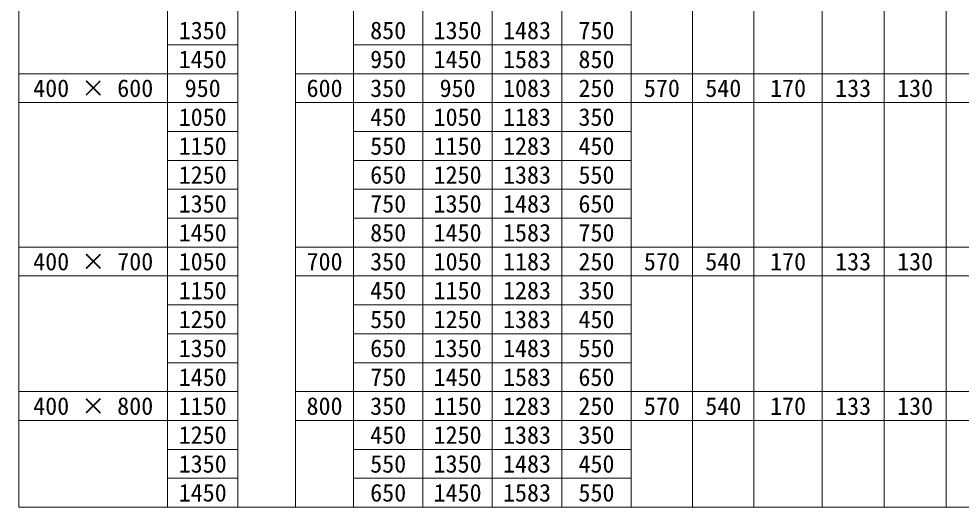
# Model space of a CAD drawing. Units: millimetres, scale not verified. Extents: x 50430 to 75195, y 75514 to 92741.
# Drawn here: x 69231 to 71511, y 79657 to 80840 of the extents above; entities that cross this region are included whole.
import ezdxf
from ezdxf.enums import TextEntityAlignment as Align

# ---------------------------------------------------------------- set-up
doc = ezdxf.new("R2010")
doc.units = ezdxf.units.MM
doc.header["$LTSCALE"] = 25
doc.layers.add('DEFPOINTS_3', color=8, linetype='Continuous', lineweight=0)
doc.layers.add('寸法線', color=7, linetype='Continuous', lineweight=9)
doc.styles.add('ＭＳ ゴシック', font='')
doc.styles.get('ＭＳ ゴシック').set_extended_font_data('MS Gothic')

msp = doc.modelspace()

# ---------------------------------------------------------------- linework, layer by layer
at = {"layer": 'DEFPOINTS_3'}
for p, q in [((69230.65, 80637.47), (69590.65, 80637.47)), ((69900.65, 80637.47), (70040.65, 80637.47)), ((70712.84, 80637.47), (72237.04, 80637.47)), ((69230.65, 80217.47), (69590.65, 80217.47)), ((69900.65, 80217.47), (70040.65, 80217.47)), ((70712.84, 80217.47), (72237.04, 80217.47)), ((69230.65, 79867.47), (69590.65, 79867.47)), ((69900.65, 79867.47), (70040.65, 79867.47)), ((70712.84, 79867.47), (72237.04, 79867.47))]:
    msp.add_line(p, q, dxfattribs=at)
at = {"layer": '寸法線', "lineweight": 13}
for p, q in [((70208.65, 81757.47), (70208.65, 79657.47)), ((70376.65, 81757.47), (70376.65, 79657.47)), ((70544.65, 81757.47), (70544.65, 79657.47)), ((70712.84, 81757.47), (70712.84, 79657.47)), ((70861.44, 81757.47), (70861.44, 79657.47)), ((71010.04, 81757.47), (71010.04, 79657.47)), ((71175.04, 81757.47), (71175.04, 79657.47)), ((71325.04, 81757.47), (71325.04, 79657.47)), ((71475.04, 81757.47), (71475.04, 79657.47)), ((69760.65, 81687.47), (69760.65, 79657.47)), ((69900.65, 81687.47), (69900.65, 79657.47)), ((69230.65, 81127.47), (69230.65, 80707.47)), ((69590.65, 81127.47), (69590.65, 80707.47)), ((70040.65, 81057.47), (70040.65, 80707.47)), ((69590.65, 80777.47), (69760.65, 80777.47)), ((70040.65, 80777.47), (70544.65, 80777.47)), ((70544.65, 80777.47), (70712.84, 80777.47)), ((69230.65, 80707.47), (69590.65, 80707.47)), ((69230.65, 80707.47), (69230.65, 80637.47)), ((69590.65, 80707.47), (69760.65, 80707.47)), ((69590.65, 80707.47), (69590.65, 80637.47)), ((69900.65, 80707.47), (72237.04, 80707.47)), ((70040.65, 80707.47), (70040.65, 80567.47)), ((69230.65, 80637.47), (69230.65, 80287.47)), ((69590.65, 80637.47), (69760.65, 80637.47)), ((69590.65, 80637.47), (69590.65, 80287.47)), ((70040.65, 80637.47), (70712.84, 80637.47)), ((69590.65, 80567.47), (69760.65, 80567.47)), ((70040.65, 80567.47), (70544.65, 80567.47)), ((70040.65, 80567.47), (70040.65, 80287.47)), ((70544.65, 80567.47), (70712.84, 80567.47)), ((69590.65, 80497.47), (69760.65, 80497.47)), ((70040.65, 80497.47), (70544.65, 80497.47)), ((70544.65, 80497.47), (70712.84, 80497.47)), ((69590.65, 80427.47), (69760.65, 80427.47)), ((70040.65, 80427.47), (70544.65, 80427.47)), ((70544.65, 80427.47), (70712.84, 80427.47)), ((69590.65, 80357.47), (69760.65, 80357.47)), ((70040.65, 80357.47), (70544.65, 80357.47)), ((70544.65, 80357.47), (70712.84, 80357.47)), ((69230.65, 80287.47), (69590.65, 80287.47)), ((69230.65, 80287.47), (69230.65, 80217.47)), ((69590.65, 80287.47), (69760.65, 80287.47)), ((69590.65, 80287.47), (69590.65, 80217.47)), ((69900.65, 80287.47), (72237.04, 80287.47)), ((70040.65, 80287.47), (70040.65, 80147.47)), ((69230.65, 80217.47), (69230.65, 79937.47)), ((69590.65, 80217.47), (69760.65, 80217.47)), ((69590.65, 80217.47), (69590.65, 79937.47)), ((70040.65, 80217.47), (70712.84, 80217.47)), ((69590.65, 80147.47), (69760.65, 80147.47)), ((70040.65, 80147.47), (70544.65, 80147.47)), ((70040.65, 80147.47), (70040.65, 79937.47)), ((70544.65, 80147.47), (70712.84, 80147.47)), ((69590.65, 80077.47), (69760.65, 80077.47)), ((70040.65, 80077.47), (70544.65, 80077.47)), ((70544.65, 80077.47), (70712.84, 80077.47)), ((69590.65, 80007.47), (69760.65, 80007.47)), ((70040.65, 80007.47), (70544.65, 80007.47)), ((70544.65, 80007.47), (70712.84, 80007.47)), ((69230.65, 79937.47), (69590.65, 79937.47)), ((69230.65, 79937.47), (69230.65, 79867.47)), ((69590.65, 79937.47), (69760.65, 79937.47)), ((69590.65, 79937.47), (69590.65, 79867.47)), ((69900.65, 79937.47), (72237.04, 79937.47)), ((70040.65, 79937.47), (70040.65, 79797.47)), ((69230.65, 79867.47), (69230.65, 79657.47)), ((69590.65, 79867.47), (69760.65, 79867.47)), ((69590.65, 79867.47), (69590.65, 79657.47)), ((70040.65, 79867.47), (70712.84, 79867.47)), ((69590.65, 79797.47), (69760.65, 79797.47)), ((70040.65, 79797.47), (70544.65, 79797.47)), ((70040.65, 79797.47), (70040.65, 79657.47)), ((70544.65, 79797.47), (70712.84, 79797.47)), ((69590.65, 79727.47), (69760.65, 79727.47)), ((70040.65, 79727.47), (70544.65, 79727.47)), ((70544.65, 79727.47), (70712.84, 79727.47)), ((69230.65, 79657.47), (70040.65, 79657.47)), ((70040.65, 79657.47), (70544.65, 79657.47)), ((70544.65, 79657.47), (72237.04, 79657.47))]:
    msp.add_line(p, q, dxfattribs=at)

# ---------------------------------------------------------------- texts
at = {"layer": '寸法線', "style": 'ＭＳ ゴシック'}
for s, p in [('1350', (69675.65, 80812.47)), ('850', (70124.65, 80812.47)), ('1350', (70292.65, 80812.47)), ('1483', (70460.65, 80812.47)), ('750', (70628.75, 80812.47)), ('1450', (69675.65, 80742.47)), ('950', (70124.65, 80742.47)), ('1450', (70292.65, 80742.47)), ('1583', (70460.65, 80742.47)), ('850', (70628.75, 80742.47)), ('400 × 600', (69410.65, 80672.47)), ('950', (69675.65, 80672.47)), ('600', (69970.65, 80672.47)), ('350', (70124.65, 80672.47)), ('950', (70292.65, 80672.47)), ('1083', (70460.65, 80672.47)), ('250', (70628.75, 80672.47)), ('570', (70787.14, 80672.47)), ('540', (70935.74, 80672.47)), ('170', (71092.54, 80672.47)), ('133', (71250.04, 80672.47)), ('130', (71400.04, 80672.47)), ('1050', (69675.65, 80602.47)), ('450', (70124.65, 80602.47)), ('1050', (70292.65, 80602.47)), ('1183', (70460.65, 80602.47)), ('350', (70628.75, 80602.47)), ('1150', (69675.65, 80532.47)), ('550', (70124.65, 80532.47)), ('1150', (70292.65, 80532.47)), ('1283', (70460.65, 80532.47)), ('450', (70628.75, 80532.47)), ('1250', (69675.65, 80462.47)), ('650', (70124.65, 80462.47)), ('1250', (70292.65, 80462.47)), ('1383', (70460.65, 80462.47)), ('550', (70628.75, 80462.47)), ('1350', (69675.65, 80392.47)), ('750', (70124.65, 80392.47)), ('1350', (70292.65, 80392.47)), ('1483', (70460.65, 80392.47)), ('650', (70628.75, 80392.47)), ('1450', (69675.65, 80322.47)), ('850', (70124.65, 80322.47)), ('1450', (70292.65, 80322.47)), ('1583', (70460.65, 80322.47)), ('750', (70628.75, 80322.47)), ('400 × 700', (69410.65, 80252.47)), ('1050', (69675.65, 80252.47)), ('700', (69970.65, 80252.47)), ('350', (70124.65, 80252.47)), ('1050', (70292.65, 80252.47)), ('1183', (70460.65, 80252.47)), ('250', (70628.75, 80252.47)), ('570', (70787.14, 80252.47)), ('540', (70935.74, 80252.47)), ('170', (71092.54, 80252.47)), ('133', (71250.04, 80252.47)), ('130', (71400.04, 80252.47)), ('1150', (69675.65, 80182.47)), ('450', (70124.65, 80182.47)), ('1150', (70292.65, 80182.47)), ('1283', (70460.65, 80182.47)), ('350', (70628.75, 80182.47)), ('1250', (69675.65, 80112.47)), ('550', (70124.65, 80112.47)), ('1250', (70292.65, 80112.47)), ('1383', (70460.65, 80112.47)), ('450', (70628.75, 80112.47)), ('1350', (69675.65, 80042.47)), ('650', (70124.65, 80042.47)), ('1350', (70292.65, 80042.47)), ('1483', (70460.65, 80042.47)), ('550', (70628.75, 80042.47)), ('1450', (69675.65, 79972.47)), ('750', (70124.65, 79972.47)), ('1450', (70292.65, 79972.47)), ('1583', (70460.65, 79972.47)), ('650', (70628.75, 79972.47)), ('400 × 800', (69410.65, 79902.47)), ('1150', (69675.65, 79902.47)), ('800', (69970.65, 79902.47)), ('350', (70124.65, 79902.47)), ('1150', (70292.65, 79902.47)), ('1283', (70460.65, 79902.47)), ('250', (70628.75, 79902.47)), ('570', (70787.14, 79902.47)), ('540', (70935.74, 79902.47)), ('170', (71092.54, 79902.47)), ('133', (71250.04, 79902.47)), ('130', (71400.04, 79902.47)), ('1250', (69675.65, 79832.47)), ('450', (70124.65, 79832.47)), ('1250', (70292.65, 79832.47)), ('1383', (70460.65, 79832.47)), ('350', (70628.75, 79832.47)), ('1350', (69675.65, 79762.47)), ('550', (70124.65, 79762.47)), ('1350', (70292.65, 79762.47)), ('1483', (70460.65, 79762.47)), ('450', (70628.75, 79762.47)), ('1450', (69675.65, 79692.47)), ('650', (70124.65, 79692.47)), ('1450', (70292.65, 79692.47)), ('1583', (70460.65, 79692.47)), ('550', (70628.75, 79692.47))]:
    msp.add_text(s, height=42.72, dxfattribs=at).set_placement(p, align=Align.MIDDLE_CENTER)

doc.saveas('drawing.dxf')
